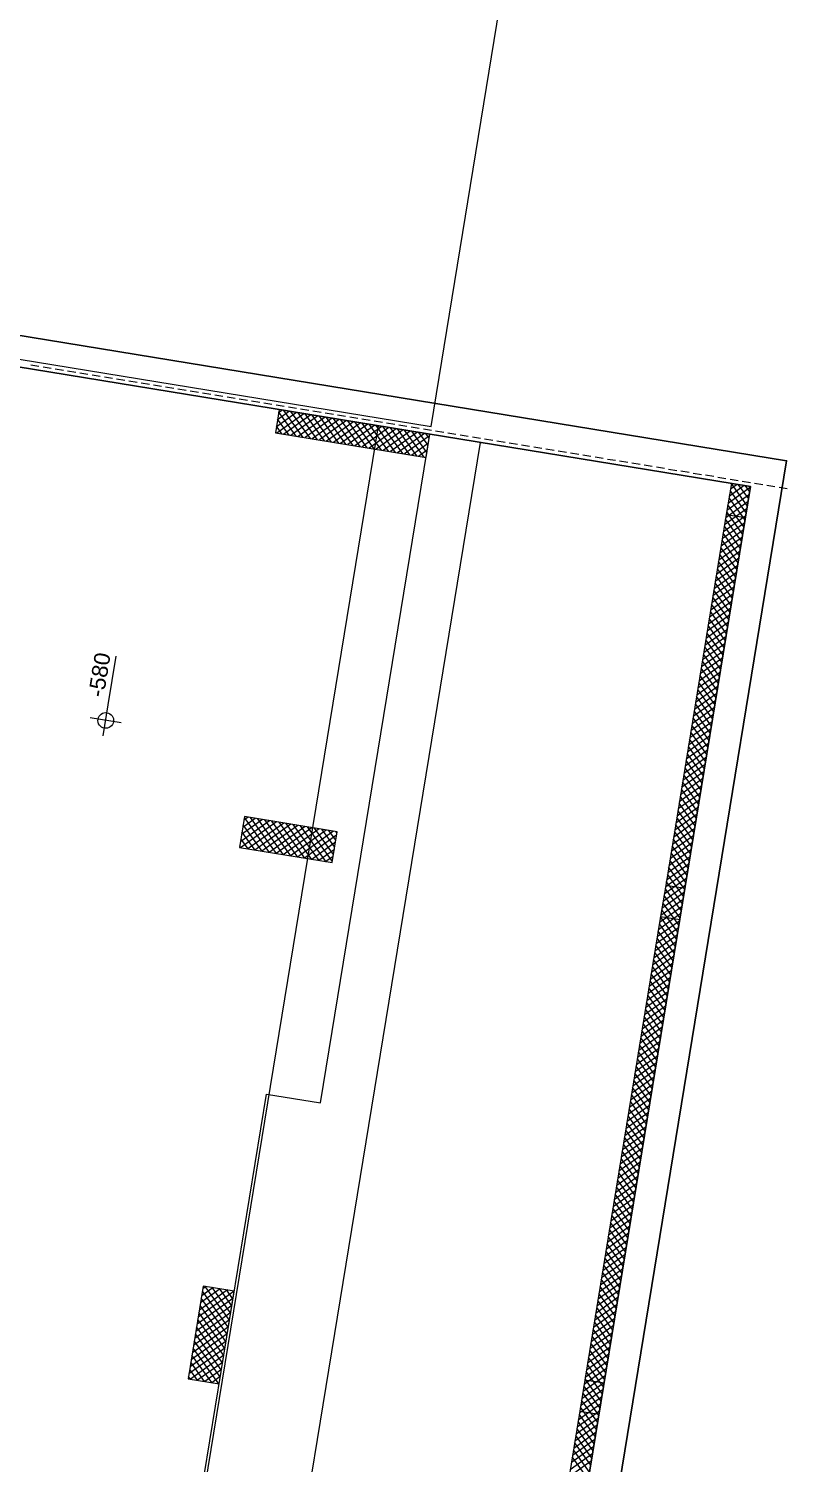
# Model space of a CAD drawing. Header units: metres. Extents: x 7511340 to 7511486, y 4692164 to 4692372.
# Drawn here: x 7511417.75 to 7511427.46, y 4692200.8 to 4692219.12 of the extents above; entities that cross this region are included whole.
import ezdxf

# ---------------------------------------------------------------- set-up
doc = ezdxf.new("R2010")
doc.units = ezdxf.units.M
for name, color, linetype in [('bodrumi', 5, 'Continuous'), ('e0', 4, 'Continuous'), ('e1', 4, 'Continuous'), ('PDF_Drawing & Figure', 5, 'Continuous')]:
    doc.layers.add(name, color=color, linetype=linetype)
for name, color, linetype, true_color in [('PDF_2D Drafting - General', 7, 'Continuous', 0x999999), ('PDF_A - Dimensionimi', 7, 'Continuous', 0x999999), ('PDF_A - Muret', 7, 'Continuous', 0xaaaaaa), ('PDF_A - Shtyllat', 7, 'Continuous', 0x999999), ('PDF_A - Shtyllat bodrum', 7, 'Continuous', 0x999999)]:
    doc.layers.add(name, color=color, linetype=linetype, true_color=true_color)
doc.layers.add('urbanizem', color=1, linetype='Continuous', lineweight=0)
doc.styles.add('PDF Arial', font='arial.ttf')

msp = doc.modelspace()

# ---------------------------------------------------------------- linework, layer by layer
at = {"layer": 'bodrumi', "elevation": 611, "flags": 128}
msp.add_lwpolyline([(7511422.033, 4692183.074), (7511426.969, 4692213.275), (7511399.479, 4692217.768), (7511396.566, 4692188.662, 0.396098), (7511397.817, 4692187.032)], format="xyb", close=True, dxfattribs=at)
at = {"layer": 'e0', "color": 6, "linetype": 'Continuous', "lineweight": 20, "elevation": 612.455, "flags": 128}
msp.add_lwpolyline([(7511422.212, 4692214.052), (7511418.191, 4692189.448), (7511401.403, 4692192.192), (7511405.424, 4692216.796)], dxfattribs=at)
at = {"layer": 'e1', "elevation": 613.255, "flags": 128}
msp.add_lwpolyline([(7511422.364, 4692182.615), (7511427.429, 4692213.605), (7511399.123, 4692218.231), (7511396.168, 4692188.702, 0.396098), (7511397.752, 4692186.637)], format="xyb", close=True, dxfattribs=at)
at = {"layer": 'e1', "linetype": 'Continuous', "lineweight": 20, "elevation": 613.255, "flags": 128}
msp.add_lwpolyline([(7511423.515, 4692213.839), (7511419.281, 4692187.933), (7511399.887, 4692191.102), (7511404.121, 4692217.009)], dxfattribs=at)
at = {"layer": 'PDF_2D Drafting - General', "color": 8, "lineweight": 9, "true_color": 0x7f7f7f, "elevation": 611}
for points in [[(7511426.969, 4692213.275), (7511399.479, 4692217.768)], [(7511422.033, 4692183.074), (7511426.969, 4692213.275)]]:
    msp.add_lwpolyline(points, dxfattribs=at)
at = {"layer": 'PDF_A - Dimensionimi', "lineweight": 5, "elevation": 611}
for points in [[(7511418.766, 4692210.488), (7511418.868, 4692211.112)], [(7511418.701, 4692210.093), (7511418.766, 4692210.488)], [(7511418.931, 4692210.258), (7511418.536, 4692210.323)]]:
    msp.add_lwpolyline(points, dxfattribs=at)
at = {"layer": 'PDF_A - Dimensionimi', "lineweight": 5}
msp.add_ellipse((7511418.733, 4692210.29, 611), major_axis=(-0.0987, 0.0161), ratio=0.999577, dxfattribs=at)
at = {"layer": 'PDF_A - Muret', "color": 8, "lineweight": 18, "true_color": 0x7f7f7f, "elevation": 611}
for points in [[(7511426.658, 4692212.92), (7511425.884, 4692208.183)], [(7511426.131, 4692208.143), (7511426.905, 4692212.88)], [(7511425.819, 4692207.788), (7511424.852, 4692201.866)], [(7511425.098, 4692201.826), (7511426.066, 4692207.748)], [(7511424.787, 4692201.472), (7511423.779, 4692195.303)], [(7511424.026, 4692195.263), (7511425.034, 4692201.431)]]:
    msp.add_lwpolyline(points, dxfattribs=at)
at = {"layer": 'PDF_A - Muret', "lineweight": 9, "elevation": 611}
for points in [[(7511426.79, 4692212.899), (7511426.637, 4692212.788)], [(7511426.699, 4692212.913), (7511426.651, 4692212.879)], [(7511426.87, 4692212.666), (7511426.691, 4692212.915)], [(7511426.885, 4692212.756), (7511426.781, 4692212.9)], [(7511426.879, 4692212.723), (7511426.592, 4692212.516)], [(7511426.894, 4692212.813), (7511426.607, 4692212.607)], [(7511426.881, 4692212.884), (7511426.622, 4692212.698)], [(7511426.84, 4692212.484), (7511426.634, 4692212.771)], [(7511426.855, 4692212.575), (7511426.649, 4692212.862)], [(7511426.9, 4692212.847), (7511426.872, 4692212.885)], [(7511426.85, 4692212.541), (7511426.563, 4692212.335)], [(7511426.864, 4692212.632), (7511426.577, 4692212.426)], [(7511426.811, 4692212.303), (7511426.604, 4692212.59)], [(7511426.825, 4692212.393), (7511426.619, 4692212.68)], [(7511426.82, 4692212.36), (7511426.533, 4692212.153)], [(7511426.835, 4692212.45), (7511426.548, 4692212.244)], [(7511426.781, 4692212.121), (7511426.575, 4692212.408)], [(7511426.796, 4692212.212), (7511426.589, 4692212.499)], [(7511426.79, 4692212.178), (7511426.503, 4692211.972)], [(7511426.805, 4692212.269), (7511426.518, 4692212.063)], [(7511426.751, 4692211.94), (7511426.545, 4692212.227)], [(7511426.766, 4692212.031), (7511426.56, 4692212.318)], [(7511426.761, 4692211.997), (7511426.474, 4692211.79)], [(7511426.775, 4692212.088), (7511426.488, 4692211.881)], [(7511426.722, 4692211.758), (7511426.515, 4692212.045)], [(7511426.736, 4692211.849), (7511426.53, 4692212.136)], [(7511426.731, 4692211.815), (7511426.444, 4692211.609)], [(7511426.746, 4692211.906), (7511426.459, 4692211.7)], [(7511426.692, 4692211.577), (7511426.486, 4692211.864)], [(7511426.707, 4692211.668), (7511426.5, 4692211.955)], [(7511426.701, 4692211.634), (7511426.414, 4692211.428)], [(7511426.716, 4692211.725), (7511426.429, 4692211.518)], [(7511426.662, 4692211.395), (7511426.456, 4692211.682)], [(7511426.677, 4692211.486), (7511426.471, 4692211.773)], [(7511426.672, 4692211.453), (7511426.385, 4692211.246)], [(7511426.686, 4692211.543), (7511426.399, 4692211.337)], [(7511426.633, 4692211.214), (7511426.426, 4692211.501)], [(7511426.647, 4692211.305), (7511426.441, 4692211.592)], [(7511426.642, 4692211.271), (7511426.355, 4692211.065)], [(7511426.657, 4692211.362), (7511426.37, 4692211.155)], [(7511426.603, 4692211.033), (7511426.397, 4692211.32)], [(7511426.618, 4692211.123), (7511426.411, 4692211.41)], [(7511426.612, 4692211.09), (7511426.325, 4692210.883)], [(7511426.627, 4692211.18), (7511426.34, 4692210.974)], [(7511426.573, 4692210.851), (7511426.367, 4692211.138)], [(7511426.588, 4692210.942), (7511426.382, 4692211.229)], [(7511426.583, 4692210.908), (7511426.296, 4692210.702)], [(7511426.597, 4692210.999), (7511426.31, 4692210.793)], [(7511426.544, 4692210.67), (7511426.337, 4692210.957)], [(7511426.558, 4692210.76), (7511426.352, 4692211.047)], [(7511426.553, 4692210.727), (7511426.266, 4692210.52)], [(7511426.568, 4692210.817), (7511426.281, 4692210.611)], [(7511426.514, 4692210.488), (7511426.308, 4692210.775)], [(7511426.529, 4692210.579), (7511426.322, 4692210.866)], [(7511426.523, 4692210.545), (7511426.236, 4692210.339)], [(7511426.538, 4692210.636), (7511426.251, 4692210.43)], [(7511426.484, 4692210.307), (7511426.278, 4692210.594)], [(7511426.499, 4692210.398), (7511426.293, 4692210.685)], [(7511426.494, 4692210.364), (7511426.207, 4692210.157)], [(7511426.508, 4692210.455), (7511426.221, 4692210.248)], [(7511426.455, 4692210.125), (7511426.248, 4692210.412)], [(7511426.469, 4692210.216), (7511426.263, 4692210.503)], [(7511426.464, 4692210.182), (7511426.177, 4692209.976)], [(7511426.479, 4692210.273), (7511426.192, 4692210.067)], [(7511426.425, 4692209.944), (7511426.219, 4692210.231)], [(7511426.44, 4692210.035), (7511426.233, 4692210.322)], [(7511426.434, 4692210.001), (7511426.147, 4692209.795)], [(7511426.449, 4692210.092), (7511426.162, 4692209.885)], [(7511426.395, 4692209.762), (7511426.189, 4692210.049)], [(7511426.41, 4692209.853), (7511426.204, 4692210.14)], [(7511426.405, 4692209.819), (7511426.118, 4692209.613)], [(7511426.42, 4692209.91), (7511426.133, 4692209.704)], [(7511426.366, 4692209.581), (7511426.159, 4692209.868)], [(7511426.381, 4692209.672), (7511426.174, 4692209.959)], [(7511426.375, 4692209.638), (7511426.088, 4692209.432)], [(7511426.39, 4692209.729), (7511426.103, 4692209.522)], [(7511426.336, 4692209.4), (7511426.13, 4692209.687)], [(7511426.351, 4692209.49), (7511426.145, 4692209.777)], [(7511426.345, 4692209.457), (7511426.058, 4692209.25)], [(7511426.36, 4692209.547), (7511426.073, 4692209.341)], [(7511426.306, 4692209.218), (7511426.1, 4692209.505)], [(7511426.321, 4692209.309), (7511426.115, 4692209.596)], [(7511426.316, 4692209.275), (7511426.029, 4692209.069)], [(7511426.331, 4692209.366), (7511426.044, 4692209.16)], [(7511426.277, 4692209.037), (7511426.07, 4692209.324)], [(7511426.292, 4692209.127), (7511426.085, 4692209.414)], [(7511426.286, 4692209.094), (7511425.999, 4692208.887)], [(7511426.301, 4692209.184), (7511426.014, 4692208.978)], [(7511426.232, 4692208.765), (7511426.026, 4692209.052)], [(7511426.247, 4692208.855), (7511426.041, 4692209.142)], [(7511426.262, 4692208.946), (7511426.056, 4692209.233)], [(7511426.256, 4692208.912), (7511425.969, 4692208.706)], [(7511426.271, 4692209.003), (7511425.984, 4692208.797)], [(7511426.203, 4692208.583), (7511425.996, 4692208.87)], [(7511426.217, 4692208.674), (7511426.011, 4692208.961)], [(7511426.227, 4692208.731), (7511425.94, 4692208.524)], [(7511426.242, 4692208.822), (7511425.955, 4692208.615)], [(7511426.173, 4692208.402), (7511425.967, 4692208.689)], [(7511426.188, 4692208.492), (7511425.981, 4692208.779)], [(7511426.197, 4692208.549), (7511425.91, 4692208.343)], [(7511426.212, 4692208.64), (7511425.925, 4692208.434)], [(7511426.143, 4692208.22), (7511425.937, 4692208.507)], [(7511426.158, 4692208.311), (7511425.952, 4692208.598)], [(7511426.182, 4692208.459), (7511425.895, 4692208.252)], [(7511426.167, 4692208.368), (7511425.905, 4692208.179)], [(7511426.027, 4692208.159), (7511425.907, 4692208.326)], [(7511426.118, 4692208.145), (7511425.922, 4692208.416)], [(7511425.936, 4692208.174), (7511425.892, 4692208.235)], [(7511426.153, 4692208.277), (7511425.996, 4692208.165)], [(7511426.138, 4692208.186), (7511426.087, 4692208.15)], [(7511425.899, 4692207.775), (7511425.806, 4692207.708)], [(7511426.025, 4692207.494), (7511425.818, 4692207.781)], [(7511426.039, 4692207.585), (7511425.903, 4692207.774)], [(7511426.049, 4692207.642), (7511425.762, 4692207.436)], [(7511426.064, 4692207.733), (7511425.777, 4692207.527)], [(7511425.995, 4692207.313), (7511425.789, 4692207.6)], [(7511425.99, 4692207.76), (7511425.791, 4692207.617)], [(7511426.01, 4692207.404), (7511425.803, 4692207.691)], [(7511426.054, 4692207.676), (7511425.994, 4692207.759)], [(7511426.019, 4692207.461), (7511425.732, 4692207.254)], [(7511426.034, 4692207.551), (7511425.747, 4692207.345)], [(7511425.965, 4692207.131), (7511425.759, 4692207.419)], [(7511425.98, 4692207.222), (7511425.774, 4692207.509)], [(7511425.99, 4692207.279), (7511425.703, 4692207.073)], [(7511426.004, 4692207.37), (7511425.717, 4692207.164)], [(7511425.936, 4692206.95), (7511425.729, 4692207.237)], [(7511425.951, 4692207.041), (7511425.744, 4692207.328)], [(7511425.96, 4692207.098), (7511425.673, 4692206.891)], [(7511425.975, 4692207.189), (7511425.688, 4692206.982)], [(7511425.906, 4692206.769), (7511425.7, 4692207.056)], [(7511425.921, 4692206.859), (7511425.715, 4692207.146)], [(7511425.93, 4692206.916), (7511425.643, 4692206.71)], [(7511425.945, 4692207.007), (7511425.658, 4692206.801)], [(7511425.876, 4692206.587), (7511425.67, 4692206.874)], [(7511425.891, 4692206.678), (7511425.685, 4692206.965)], [(7511425.901, 4692206.735), (7511425.614, 4692206.529)], [(7511425.915, 4692206.826), (7511425.628, 4692206.619)], [(7511425.847, 4692206.406), (7511425.64, 4692206.693)], [(7511425.862, 4692206.496), (7511425.655, 4692206.783)], [(7511425.871, 4692206.553), (7511425.584, 4692206.347)], [(7511425.886, 4692206.644), (7511425.599, 4692206.438)], [(7511425.817, 4692206.224), (7511425.611, 4692206.511)], [(7511425.832, 4692206.315), (7511425.626, 4692206.602)], [(7511425.841, 4692206.372), (7511425.554, 4692206.166)], [(7511425.856, 4692206.463), (7511425.569, 4692206.256)], [(7511425.787, 4692206.043), (7511425.581, 4692206.33)], [(7511425.802, 4692206.134), (7511425.596, 4692206.421)], [(7511425.812, 4692206.191), (7511425.525, 4692205.984)], [(7511425.826, 4692206.281), (7511425.539, 4692206.075)], [(7511425.758, 4692205.861), (7511425.551, 4692206.148)], [(7511425.773, 4692205.952), (7511425.566, 4692206.239)], [(7511425.782, 4692206.009), (7511425.495, 4692205.803)], [(7511425.797, 4692206.1), (7511425.51, 4692205.893)], [(7511425.728, 4692205.68), (7511425.522, 4692205.967)], [(7511425.743, 4692205.771), (7511425.537, 4692206.058)], [(7511425.752, 4692205.828), (7511425.465, 4692205.621)], [(7511425.767, 4692205.918), (7511425.48, 4692205.712)], [(7511425.698, 4692205.498), (7511425.492, 4692205.785)], [(7511425.713, 4692205.589), (7511425.507, 4692205.876)], [(7511425.723, 4692205.646), (7511425.436, 4692205.44)], [(7511425.737, 4692205.737), (7511425.45, 4692205.531)], [(7511425.669, 4692205.317), (7511425.462, 4692205.604)], [(7511425.684, 4692205.408), (7511425.477, 4692205.695)], [(7511425.693, 4692205.465), (7511425.406, 4692205.258)], [(7511425.708, 4692205.556), (7511425.421, 4692205.349)], [(7511425.639, 4692205.136), (7511425.433, 4692205.423)], [(7511425.654, 4692205.226), (7511425.448, 4692205.513)], [(7511425.663, 4692205.283), (7511425.376, 4692205.077)], [(7511425.678, 4692205.374), (7511425.391, 4692205.168)], [(7511425.609, 4692204.954), (7511425.403, 4692205.241)], [(7511425.624, 4692205.045), (7511425.418, 4692205.332)], [(7511425.634, 4692205.102), (7511425.347, 4692204.896)], [(7511425.648, 4692205.193), (7511425.361, 4692204.986)], [(7511425.58, 4692204.773), (7511425.373, 4692205.06)], [(7511425.595, 4692204.863), (7511425.388, 4692205.15)], [(7511425.604, 4692204.92), (7511425.317, 4692204.714)], [(7511425.619, 4692205.011), (7511425.332, 4692204.805)], [(7511425.55, 4692204.591), (7511425.344, 4692204.878)], [(7511425.565, 4692204.682), (7511425.359, 4692204.969)], [(7511425.574, 4692204.739), (7511425.287, 4692204.533)], [(7511425.589, 4692204.83), (7511425.302, 4692204.623)], [(7511425.521, 4692204.41), (7511425.314, 4692204.697)], [(7511425.535, 4692204.5), (7511425.329, 4692204.788)], [(7511425.545, 4692204.558), (7511425.258, 4692204.351)], [(7511425.559, 4692204.648), (7511425.272, 4692204.442)], [(7511425.491, 4692204.228), (7511425.284, 4692204.515)], [(7511425.506, 4692204.319), (7511425.299, 4692204.606)], [(7511425.515, 4692204.376), (7511425.228, 4692204.17)], [(7511425.53, 4692204.467), (7511425.243, 4692204.26)], [(7511425.461, 4692204.047), (7511425.255, 4692204.334)], [(7511425.476, 4692204.138), (7511425.27, 4692204.425)], [(7511425.485, 4692204.195), (7511425.198, 4692203.988)], [(7511425.5, 4692204.285), (7511425.213, 4692204.079)], [(7511425.432, 4692203.865), (7511425.225, 4692204.152)], [(7511425.446, 4692203.956), (7511425.24, 4692204.243)], [(7511425.441, 4692203.922), (7511425.154, 4692203.716)], [(7511425.456, 4692204.013), (7511425.169, 4692203.807)], [(7511425.471, 4692204.104), (7511425.184, 4692203.898)], [(7511425.402, 4692203.684), (7511425.196, 4692203.971)], [(7511425.417, 4692203.775), (7511425.21, 4692204.062)], [(7511425.411, 4692203.741), (7511425.124, 4692203.535)], [(7511425.426, 4692203.832), (7511425.139, 4692203.625)], [(7511425.372, 4692203.503), (7511425.166, 4692203.79)], [(7511425.387, 4692203.593), (7511425.181, 4692203.88)], [(7511425.382, 4692203.56), (7511425.095, 4692203.353)], [(7511425.396, 4692203.65), (7511425.109, 4692203.444)], [(7511425.343, 4692203.321), (7511425.136, 4692203.608)], [(7511425.357, 4692203.412), (7511425.151, 4692203.699)], [(7511425.352, 4692203.378), (7511425.065, 4692203.172)], [(7511425.367, 4692203.469), (7511425.08, 4692203.262)], [(7511425.313, 4692203.14), (7511425.107, 4692203.427)], [(7511425.328, 4692203.23), (7511425.121, 4692203.517)], [(7511425.322, 4692203.197), (7511425.035, 4692202.99)], [(7511425.337, 4692203.287), (7511425.05, 4692203.081)], [(7511425.283, 4692202.958), (7511425.077, 4692203.245)], [(7511425.298, 4692203.049), (7511425.092, 4692203.336)], [(7511425.293, 4692203.015), (7511425.006, 4692202.809)], [(7511425.307, 4692203.106), (7511425.02, 4692202.9)], [(7511425.254, 4692202.777), (7511425.047, 4692203.064)], [(7511425.268, 4692202.867), (7511425.062, 4692203.155)], [(7511425.263, 4692202.834), (7511424.976, 4692202.627)], [(7511425.278, 4692202.925), (7511424.991, 4692202.718)], [(7511425.224, 4692202.595), (7511425.018, 4692202.882)], [(7511425.239, 4692202.686), (7511425.032, 4692202.973)], [(7511425.233, 4692202.652), (7511424.946, 4692202.446)], [(7511425.248, 4692202.743), (7511424.961, 4692202.537)], [(7511425.194, 4692202.414), (7511424.988, 4692202.701)], [(7511425.209, 4692202.505), (7511425.003, 4692202.792)], [(7511425.204, 4692202.471), (7511424.917, 4692202.265)], [(7511425.218, 4692202.562), (7511424.931, 4692202.355)], [(7511425.165, 4692202.232), (7511424.958, 4692202.519)], [(7511425.179, 4692202.323), (7511424.973, 4692202.61)], [(7511425.174, 4692202.289), (7511424.887, 4692202.083)], [(7511425.189, 4692202.38), (7511424.902, 4692202.174)], [(7511425.135, 4692202.051), (7511424.929, 4692202.338)], [(7511425.15, 4692202.142), (7511424.943, 4692202.429)], [(7511425.144, 4692202.108), (7511424.857, 4692201.902)], [(7511425.159, 4692202.199), (7511424.872, 4692201.992)], [(7511425.105, 4692201.869), (7511424.899, 4692202.157)], [(7511425.12, 4692201.96), (7511424.914, 4692202.247)], [(7511424.96, 4692201.849), (7511424.869, 4692201.975)], [(7511425.051, 4692201.834), (7511424.884, 4692202.066)], [(7511425.129, 4692202.017), (7511424.907, 4692201.857)], [(7511425.115, 4692201.927), (7511424.998, 4692201.842)], [(7511424.87, 4692201.863), (7511424.854, 4692201.884)], [(7511425.1, 4692201.836), (7511425.088, 4692201.828)], [(7511425.026, 4692201.382), (7511424.739, 4692201.176)], [(7511424.992, 4692201.438), (7511424.754, 4692201.267)], [(7511424.901, 4692201.453), (7511424.768, 4692201.357)], [(7511424.987, 4692201.144), (7511424.78, 4692201.431)], [(7511424.811, 4692201.468), (7511424.783, 4692201.448)], [(7511425.002, 4692201.234), (7511424.837, 4692201.463)], [(7511425.016, 4692201.325), (7511424.928, 4692201.449)], [(7511425.031, 4692201.416), (7511425.018, 4692201.434)], [(7511424.996, 4692201.201), (7511424.709, 4692200.994)], [(7511425.011, 4692201.292), (7511424.724, 4692201.085)], [(7511424.957, 4692200.962), (7511424.751, 4692201.249)], [(7511424.972, 4692201.053), (7511424.766, 4692201.34)], [(7511424.966, 4692201.019), (7511424.679, 4692200.813)], [(7511424.981, 4692201.11), (7511424.694, 4692200.904)], [(7511424.927, 4692200.781), (7511424.721, 4692201.068)], [(7511424.942, 4692200.872), (7511424.736, 4692201.159)], [(7511424.937, 4692200.838), (7511424.65, 4692200.632)], [(7511424.952, 4692200.929), (7511424.665, 4692200.722)], [(7511424.898, 4692200.599), (7511424.691, 4692200.886)], [(7511424.913, 4692200.69), (7511424.706, 4692200.977)]]:
    msp.add_lwpolyline(points, dxfattribs=at)
at = {"layer": 'PDF_A - Shtyllat', "color": 8, "lineweight": 18, "true_color": 0x7f7f7f, "elevation": 611}
for points in [[(7511420.948, 4692214.259), (7511420.899, 4692213.963)], [(7511422.872, 4692213.944), (7511420.948, 4692214.259)], [(7511420.899, 4692213.963), (7511422.824, 4692213.648)], [(7511422.824, 4692213.648), (7511422.872, 4692213.944)], [(7511420.505, 4692209.062), (7511420.441, 4692208.667)], [(7511421.689, 4692208.868), (7511420.505, 4692209.062)], [(7511421.625, 4692208.474), (7511421.689, 4692208.868)], [(7511420.441, 4692208.667), (7511421.625, 4692208.474)], [(7511419.979, 4692203.068), (7511419.785, 4692201.884)], [(7511420.374, 4692203.004), (7511419.979, 4692203.068)], [(7511420.18, 4692201.819), (7511420.374, 4692203.004)], [(7511419.785, 4692201.884), (7511420.18, 4692201.819)], [(7511424.852, 4692201.866), (7511424.787, 4692201.472)], [(7511425.098, 4692201.826), (7511424.852, 4692201.866)], [(7511425.034, 4692201.431), (7511425.098, 4692201.826)], [(7511424.787, 4692201.472), (7511425.034, 4692201.431)]]:
    msp.add_lwpolyline(points, dxfattribs=at)
at = {"layer": 'PDF_A - Shtyllat', "lineweight": 5, "elevation": 611}
for points in [[(7511421.171, 4692214.222), (7511420.911, 4692214.036)], [(7511421.261, 4692214.207), (7511420.917, 4692213.96)], [(7511421.08, 4692214.237), (7511420.926, 4692214.127)], [(7511420.989, 4692214.252), (7511420.941, 4692214.217)], [(7511421.165, 4692213.919), (7511420.943, 4692214.228)], [(7511421.256, 4692213.904), (7511421.008, 4692214.249)], [(7511421.352, 4692214.193), (7511421.008, 4692213.945)], [(7511421.346, 4692213.89), (7511421.098, 4692214.234)], [(7511421.437, 4692213.875), (7511421.189, 4692214.219)], [(7511421.528, 4692213.86), (7511421.28, 4692214.204)], [(7511421.618, 4692213.845), (7511421.371, 4692214.19)], [(7511420.983, 4692213.949), (7511420.913, 4692214.047)], [(7511421.074, 4692213.934), (7511420.928, 4692214.137)], [(7511421.443, 4692214.178), (7511421.098, 4692213.93)], [(7511421.534, 4692214.163), (7511421.189, 4692213.915)], [(7511421.624, 4692214.148), (7511421.28, 4692213.901)], [(7511421.715, 4692214.133), (7511421.371, 4692213.886)], [(7511421.709, 4692213.83), (7511421.461, 4692214.175)], [(7511421.806, 4692214.118), (7511421.461, 4692213.871)], [(7511421.8, 4692213.816), (7511421.552, 4692214.16)], [(7511421.896, 4692214.104), (7511421.552, 4692213.856)], [(7511421.891, 4692213.801), (7511421.643, 4692214.145)], [(7511421.987, 4692214.089), (7511421.643, 4692213.841)], [(7511422.078, 4692214.074), (7511421.733, 4692213.826)], [(7511421.981, 4692213.786), (7511421.734, 4692214.13)], [(7511422.072, 4692213.771), (7511421.824, 4692214.115)], [(7511422.169, 4692214.059), (7511421.824, 4692213.812)], [(7511422.163, 4692213.756), (7511421.915, 4692214.101)], [(7511422.259, 4692214.044), (7511421.915, 4692213.797)], [(7511422.253, 4692213.741), (7511422.006, 4692214.086)], [(7511422.35, 4692214.03), (7511422.006, 4692213.782)], [(7511422.344, 4692213.727), (7511422.096, 4692214.071)], [(7511422.441, 4692214.015), (7511422.096, 4692213.767)], [(7511422.435, 4692213.712), (7511422.187, 4692214.056)], [(7511422.532, 4692214), (7511422.187, 4692213.752)], [(7511422.526, 4692213.697), (7511422.278, 4692214.041)], [(7511422.616, 4692213.682), (7511422.369, 4692214.026)], [(7511422.707, 4692213.667), (7511422.459, 4692214.012)], [(7511422.798, 4692213.652), (7511422.55, 4692213.997)], [(7511422.622, 4692213.985), (7511422.278, 4692213.737)], [(7511422.713, 4692213.97), (7511422.369, 4692213.723)], [(7511422.804, 4692213.955), (7511422.459, 4692213.708)], [(7511422.869, 4692213.922), (7511422.55, 4692213.693)], [(7511422.834, 4692213.713), (7511422.641, 4692213.982)], [(7511422.854, 4692213.831), (7511422.641, 4692213.678)], [(7511422.849, 4692213.803), (7511422.731, 4692213.967)], [(7511422.864, 4692213.894), (7511422.822, 4692213.952)], [(7511422.839, 4692213.741), (7511422.731, 4692213.663)], [(7511422.824, 4692213.65), (7511422.822, 4692213.648)], [(7511420.552, 4692209.054), (7511420.497, 4692209.015)], [(7511420.825, 4692209.01), (7511420.453, 4692208.742)], [(7511420.915, 4692208.995), (7511420.456, 4692208.665)], [(7511420.734, 4692209.025), (7511420.468, 4692208.833)], [(7511420.642, 4692208.634), (7511420.473, 4692208.868)], [(7511420.643, 4692209.039), (7511420.482, 4692208.924)], [(7511420.732, 4692208.619), (7511420.488, 4692208.959)], [(7511420.823, 4692208.605), (7511420.503, 4692209.05)], [(7511421.006, 4692208.98), (7511420.547, 4692208.65)], [(7511420.914, 4692208.59), (7511420.583, 4692209.049)], [(7511421.097, 4692208.965), (7511420.637, 4692208.635)], [(7511421.004, 4692208.575), (7511420.674, 4692209.034)], [(7511421.188, 4692208.95), (7511420.728, 4692208.62)], [(7511421.095, 4692208.56), (7511420.765, 4692209.019)], [(7511421.278, 4692208.936), (7511420.819, 4692208.605)], [(7511421.186, 4692208.545), (7511420.856, 4692209.005)], [(7511421.369, 4692208.921), (7511420.91, 4692208.59)], [(7511421.277, 4692208.53), (7511420.946, 4692208.99)], [(7511421.46, 4692208.906), (7511421, 4692208.576)], [(7511421.367, 4692208.516), (7511421.037, 4692208.975)], [(7511421.55, 4692208.891), (7511421.091, 4692208.561)], [(7511421.458, 4692208.501), (7511421.128, 4692208.96)], [(7511421.641, 4692208.876), (7511421.182, 4692208.546)], [(7511421.549, 4692208.486), (7511421.219, 4692208.945)], [(7511421.627, 4692208.488), (7511421.309, 4692208.931)], [(7511421.642, 4692208.579), (7511421.4, 4692208.916)], [(7511421.657, 4692208.67), (7511421.491, 4692208.901)], [(7511421.672, 4692208.76), (7511421.581, 4692208.886)], [(7511421.687, 4692208.851), (7511421.672, 4692208.871)], [(7511420.46, 4692208.664), (7511420.444, 4692208.687)], [(7511420.551, 4692208.649), (7511420.459, 4692208.777)], [(7511421.682, 4692208.826), (7511421.273, 4692208.531)], [(7511421.668, 4692208.735), (7511421.363, 4692208.516)], [(7511421.653, 4692208.644), (7511421.454, 4692208.501)], [(7511421.638, 4692208.554), (7511421.545, 4692208.487)], [(7511420.286, 4692203.018), (7511419.929, 4692202.761)], [(7511420.195, 4692203.033), (7511419.943, 4692202.852)], [(7511420.104, 4692203.048), (7511419.958, 4692202.943)], [(7511420.014, 4692203.062), (7511419.973, 4692203.033)], [(7511420.313, 4692202.633), (7511420.003, 4692203.064)], [(7511420.328, 4692202.724), (7511420.094, 4692203.049)], [(7511420.343, 4692202.815), (7511420.185, 4692203.035)], [(7511420.357, 4692202.905), (7511420.275, 4692203.02)], [(7511420.358, 4692202.91), (7511419.899, 4692202.58)], [(7511420.373, 4692203.001), (7511419.914, 4692202.67)], [(7511420.283, 4692202.452), (7511419.953, 4692202.911)], [(7511420.298, 4692202.542), (7511419.968, 4692203.002)], [(7511420.372, 4692202.996), (7511420.366, 4692203.005)], [(7511420.329, 4692202.728), (7511419.869, 4692202.398)], [(7511420.343, 4692202.819), (7511419.884, 4692202.489)], [(7511420.254, 4692202.27), (7511419.923, 4692202.73)], [(7511420.268, 4692202.361), (7511419.938, 4692202.82)], [(7511420.284, 4692202.456), (7511419.825, 4692202.126)], [(7511420.299, 4692202.547), (7511419.84, 4692202.217)], [(7511420.314, 4692202.638), (7511419.854, 4692202.307)], [(7511420.209, 4692201.998), (7511419.879, 4692202.457)], [(7511420.224, 4692202.089), (7511419.894, 4692202.548)], [(7511420.239, 4692202.18), (7511419.909, 4692202.639)], [(7511420.254, 4692202.275), (7511419.795, 4692201.945)], [(7511420.269, 4692202.366), (7511419.81, 4692202.035)], [(7511420.177, 4692201.82), (7511419.849, 4692202.276)], [(7511420.194, 4692201.907), (7511419.864, 4692202.367)], [(7511420.24, 4692202.184), (7511419.815, 4692201.879)], [(7511419.996, 4692201.849), (7511419.82, 4692202.095)], [(7511420.087, 4692201.835), (7511419.834, 4692202.185)], [(7511420.225, 4692202.093), (7511419.906, 4692201.864)], [(7511419.814, 4692201.879), (7511419.79, 4692201.913)], [(7511419.905, 4692201.864), (7511419.805, 4692202.004)], [(7511420.21, 4692202.003), (7511419.997, 4692201.849)], [(7511420.195, 4692201.912), (7511420.087, 4692201.834)], [(7511420.18, 4692201.821), (7511420.178, 4692201.82)], [(7511425.085, 4692201.745), (7511424.798, 4692201.539)], [(7511425.088, 4692201.828), (7511424.813, 4692201.629)], [(7511424.998, 4692201.842), (7511424.828, 4692201.72)], [(7511425.046, 4692201.507), (7511424.84, 4692201.794)], [(7511424.907, 4692201.857), (7511424.842, 4692201.811)], [(7511425.061, 4692201.597), (7511424.87, 4692201.863)], [(7511425.076, 4692201.688), (7511424.96, 4692201.849)], [(7511425.09, 4692201.779), (7511425.051, 4692201.834)], [(7511424.928, 4692201.449), (7511424.81, 4692201.612)], [(7511425.07, 4692201.654), (7511424.811, 4692201.468)], [(7511425.018, 4692201.434), (7511424.825, 4692201.703)], [(7511425.055, 4692201.564), (7511424.901, 4692201.453)], [(7511424.837, 4692201.463), (7511424.795, 4692201.522)], [(7511425.041, 4692201.473), (7511424.992, 4692201.438)]]:
    msp.add_lwpolyline(points, dxfattribs=at)
at = {"layer": 'PDF_A - Shtyllat bodrum', "color": 8, "lineweight": 18, "true_color": 0x7f7f7f, "elevation": 611}
for points in [[(7511426.723, 4692213.315), (7511426.658, 4692212.92)], [(7511426.969, 4692213.275), (7511426.723, 4692213.315)], [(7511426.905, 4692212.88), (7511426.969, 4692213.275)], [(7511426.658, 4692212.92), (7511426.905, 4692212.88)], [(7511425.884, 4692208.183), (7511425.819, 4692207.788)], [(7511426.131, 4692208.143), (7511425.884, 4692208.183)], [(7511426.066, 4692207.748), (7511426.131, 4692208.143)], [(7511425.819, 4692207.788), (7511426.066, 4692207.748)]]:
    msp.add_lwpolyline(points, dxfattribs=at)
at = {"layer": 'PDF_A - Shtyllat bodrum', "lineweight": 5, "elevation": 611}
for points in [[(7511426.968, 4692213.267), (7511426.681, 4692213.061)], [(7511426.886, 4692213.288), (7511426.696, 4692213.151)], [(7511426.796, 4692213.303), (7511426.711, 4692213.242)], [(7511426.929, 4692213.028), (7511426.723, 4692213.315)], [(7511426.944, 4692213.119), (7511426.814, 4692213.3)], [(7511426.959, 4692213.21), (7511426.905, 4692213.285)], [(7511426.953, 4692213.176), (7511426.666, 4692212.97)], [(7511426.872, 4692212.885), (7511426.693, 4692213.134)], [(7511426.939, 4692213.086), (7511426.699, 4692212.913)], [(7511426.914, 4692212.938), (7511426.708, 4692213.225)], [(7511426.691, 4692212.915), (7511426.664, 4692212.953)], [(7511426.781, 4692212.9), (7511426.678, 4692213.043)], [(7511426.924, 4692212.995), (7511426.79, 4692212.899)], [(7511426.909, 4692212.904), (7511426.881, 4692212.884)], [(7511426.087, 4692208.15), (7511425.851, 4692207.98)], [(7511425.996, 4692208.165), (7511425.866, 4692208.071)], [(7511426.084, 4692207.857), (7511425.878, 4692208.144)], [(7511425.905, 4692208.179), (7511425.88, 4692208.162)], [(7511426.099, 4692207.948), (7511425.936, 4692208.174)], [(7511426.114, 4692208.039), (7511426.027, 4692208.159)], [(7511426.128, 4692208.129), (7511426.118, 4692208.145)], [(7511426.108, 4692208.005), (7511425.821, 4692207.799)], [(7511426.123, 4692208.096), (7511425.836, 4692207.889)], [(7511425.994, 4692207.759), (7511425.848, 4692207.963)], [(7511426.069, 4692207.767), (7511425.863, 4692208.054)], [(7511425.903, 4692207.774), (7511425.833, 4692207.872)], [(7511426.093, 4692207.914), (7511425.899, 4692207.775)], [(7511426.078, 4692207.824), (7511425.99, 4692207.76)]]:
    msp.add_lwpolyline(points, dxfattribs=at)
at = {"layer": 'PDF_Drawing & Figure', "lineweight": 18, "elevation": 611}
for points in [[(7511417.879, 4692214.811), (7511417.775, 4692214.828)], [(7511418.036, 4692214.785), (7511417.932, 4692214.802)], [(7511418.193, 4692214.76), (7511418.088, 4692214.777)], [(7511418.349, 4692214.734), (7511418.245, 4692214.751)], [(7511418.506, 4692214.709), (7511418.402, 4692214.726)], [(7511418.663, 4692214.683), (7511418.558, 4692214.7)], [(7511418.819, 4692214.657), (7511418.715, 4692214.674)], [(7511418.976, 4692214.632), (7511418.872, 4692214.649)], [(7511419.133, 4692214.606), (7511419.028, 4692214.623)], [(7511419.29, 4692214.58), (7511419.185, 4692214.598)], [(7511419.446, 4692214.555), (7511419.342, 4692214.572)], [(7511419.603, 4692214.529), (7511419.498, 4692214.546)], [(7511419.76, 4692214.504), (7511419.655, 4692214.521)], [(7511419.916, 4692214.478), (7511419.812, 4692214.495)], [(7511420.073, 4692214.452), (7511419.968, 4692214.469)], [(7511420.23, 4692214.427), (7511420.125, 4692214.444)], [(7511420.386, 4692214.401), (7511420.282, 4692214.418)], [(7511420.543, 4692214.376), (7511420.438, 4692214.393)], [(7511420.7, 4692214.35), (7511420.595, 4692214.367)], [(7511420.856, 4692214.324), (7511420.752, 4692214.341)], [(7511421.013, 4692214.299), (7511420.909, 4692214.316)], [(7511421.17, 4692214.273), (7511421.065, 4692214.29)], [(7511421.326, 4692214.248), (7511421.222, 4692214.265)], [(7511421.483, 4692214.222), (7511421.379, 4692214.239)], [(7511421.64, 4692214.196), (7511421.535, 4692214.213)], [(7511421.796, 4692214.171), (7511421.692, 4692214.188)], [(7511421.953, 4692214.145), (7511421.849, 4692214.162)], [(7511422.11, 4692214.12), (7511422.005, 4692214.137)], [(7511422.266, 4692214.094), (7511422.162, 4692214.111)], [(7511422.423, 4692214.068), (7511422.319, 4692214.085)], [(7511422.58, 4692214.043), (7511422.475, 4692214.06)], [(7511422.736, 4692214.017), (7511422.632, 4692214.034)], [(7511422.893, 4692213.991), (7511422.789, 4692214.009)], [(7511423.05, 4692213.966), (7511422.945, 4692213.983)], [(7511423.206, 4692213.94), (7511423.102, 4692213.957)], [(7511423.363, 4692213.915), (7511423.259, 4692213.932)], [(7511423.52, 4692213.889), (7511423.415, 4692213.906)], [(7511423.676, 4692213.863), (7511423.572, 4692213.881)], [(7511423.833, 4692213.838), (7511423.729, 4692213.855)], [(7511423.99, 4692213.812), (7511423.885, 4692213.829)], [(7511424.146, 4692213.787), (7511424.042, 4692213.804)], [(7511424.303, 4692213.761), (7511424.199, 4692213.778)], [(7511424.46, 4692213.735), (7511424.355, 4692213.752)], [(7511424.617, 4692213.71), (7511424.512, 4692213.727)], [(7511424.773, 4692213.684), (7511424.669, 4692213.701)], [(7511424.93, 4692213.659), (7511424.825, 4692213.676)], [(7511425.087, 4692213.633), (7511424.982, 4692213.65)], [(7511425.243, 4692213.607), (7511425.139, 4692213.624)], [(7511425.4, 4692213.582), (7511425.296, 4692213.599)], [(7511425.557, 4692213.556), (7511425.452, 4692213.573)], [(7511425.713, 4692213.531), (7511425.609, 4692213.548)], [(7511425.87, 4692213.505), (7511425.766, 4692213.522)], [(7511426.027, 4692213.479), (7511425.922, 4692213.496)], [(7511426.183, 4692213.454), (7511426.079, 4692213.471)], [(7511426.34, 4692213.428), (7511426.236, 4692213.445)], [(7511426.497, 4692213.403), (7511426.392, 4692213.42)], [(7511426.653, 4692213.377), (7511426.549, 4692213.394)], [(7511426.81, 4692213.351), (7511426.706, 4692213.368)], [(7511426.967, 4692213.326), (7511426.862, 4692213.343)], [(7511427.123, 4692213.3), (7511427.019, 4692213.317)], [(7511427.28, 4692213.274), (7511427.176, 4692213.292)], [(7511427.437, 4692213.249), (7511427.332, 4692213.266)]]:
    msp.add_lwpolyline(points, dxfattribs=at)
at = {"layer": 'urbanizem', "color": 253, "linetype": 'Continuous', "true_color": 0x999999, "elevation": 611, "flags": 128}
for points in [[(7511422.887, 4692214.043), (7511424.669, 4692224.947), (7511423.436, 4692225.149), (7511427.283, 4692248.687), (7511428.516, 4692248.486), (7511428.581, 4692248.881), (7511410.816, 4692251.784), (7511407.88, 4692233.822), (7511408.423, 4692233.733), (7511407.939, 4692230.773), (7511407.397, 4692230.862), (7511405.122, 4692216.946)], [(7511418.107, 4692189.138), (7511420.785, 4692205.52), (7511421.477, 4692205.407), (7511422.872, 4692213.944), (7511404.024, 4692217.025), (7511399.951, 4692192.105)]]:
    msp.add_lwpolyline(points, close=True, dxfattribs=at)

# ---------------------------------------------------------------- texts
at = {"layer": 'PDF_A - Dimensionimi', "insert": (7511418.708, 4692210.576, 611), "char_height": 0.20212, "attachment_point": 7, "rotation": 80.7175, "style": 'PDF Arial'}
msp.add_mtext('\\W1.005032;-580', dxfattribs=at)

doc.saveas('drawing.dxf')
